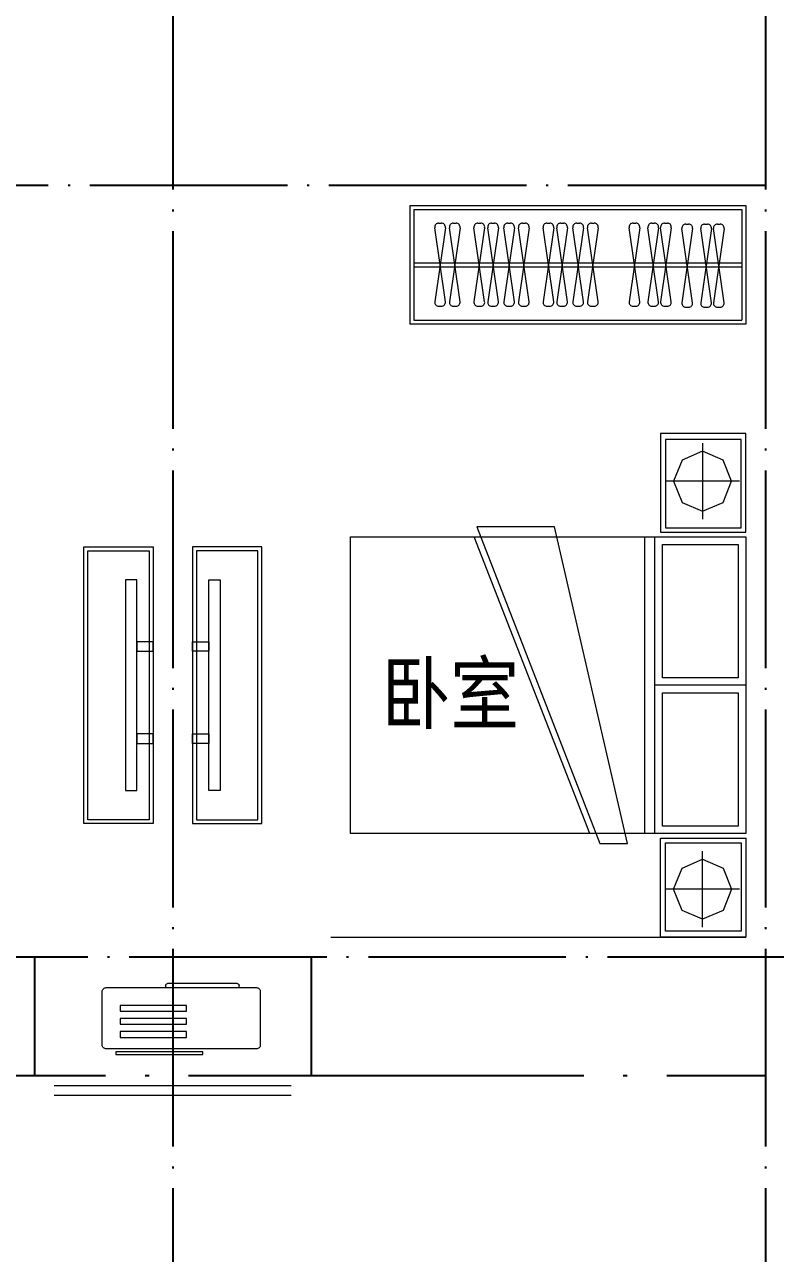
# Model space of a CAD drawing. Extents: x 534658 to 605938, y 354193 to 404593.
# Drawn here: x 569042 to 572842, y 371395 to 377610 of the extents above; entities that cross this region are included whole.
import ezdxf
from ezdxf.enums import TextEntityAlignment as Align

# ---------------------------------------------------------------- set-up
doc = ezdxf.new("R2010")
doc.units = 0
doc.header["$LTSCALE"] = 1000
doc.header["$MEASUREMENT"] = 0
doc.linetypes.add('DOTE', pattern=[2.42, 2, -0.2, 0.02, -0.2])
for name, color, linetype, lineweight in [('0_家具', 31, 'Continuous', 9), ('0_栏杆', 163, 'Continuous', 5), ('0_看线', 180, 'Continuous', 9), ('0_空调', 31, 'Continuous', 9)]:
    doc.layers.add(name, color=color, linetype=linetype, lineweight=lineweight)
doc.layers.add('DOTE', color=1, linetype='Continuous')
doc.layers.add('PUB_TEXT', color=7, linetype='Continuous')
doc.styles.add('黑体', font='SIMHEI.TTF', dxfattribs={"width": 0.8})

# ---------------------------------------------------------------- blocks, each defined once
blk = doc.blocks.new('A$C4EB5717C')
at = {"layer": '0_空调', "color": 8}
for p, q in [((520.3, 110), (520.3, 120)), ((883.1, 100), (530.3, 100)), ((893.1, 120), (893.1, 110))]:
    blk.add_line(p, q, dxfattribs=at)
for points in [[(269.2, 459.1), (709, 459.1), (709, 444), (269.2, 444)], [(290.4, 371.5), (625.9, 371.5), (625.9, 342.6), (290.4, 342.6)], [(290.4, 305.7), (625.9, 305.7), (625.9, 276.8), (290.4, 276.8)], [(290.4, 239.9), (625.9, 239.9), (625.9, 211), (290.4, 211)]]:
    blk.add_lwpolyline(points, close=True, dxfattribs=at)
at = {"layer": '0_空调'}
blk.add_lwpolyline([(220, 120), (980, 120, 0.414214), (1000, 140), (1000, 410, 0.414214), (980, 430), (220, 430, 0.414214), (200, 410), (200, 140, 0.414214)], format="xyb", close=True, dxfattribs=at)
at = {"layer": '0_空调', "color": 8}
for centre, start, end in [((530.3, 110), 180, 270), ((883.1, 110), 270, 0)]:
    blk.add_arc(centre, 10, start, end, dxfattribs=at)
blk = doc.blocks.new('2362663456')
at = {"layer": '0_家具'}
for p, q in [((-549118.6, -221794.4), (-549222.2, -221838.7)), ((-549014.9, -221838.7), (-549118.6, -221794.4)), ((-549118.5, -221752.9), (-549118.5, -222138.3)), ((-549222.2, -221838.7), (-549265.2, -221945.6)), ((-548971.9, -221945.6), (-549014.9, -221838.7)), ((-548931.7, -221945.6), (-549305.4, -221945.6)), ((-549265.2, -221945.6), (-549222.2, -222052.5)), ((-549014.9, -222052.5), (-548971.9, -221945.6)), ((-549222.2, -222052.5), (-549118.6, -222096.8)), ((-549118.6, -222096.8), (-549014.9, -222052.5)), ((-550899.9, -222227.3), (-548899.9, -222227.3)), ((-550899.9, -223727.3), (-550899.9, -222227.3)), ((-549689.7, -223727.3), (-550273.9, -222227.3)), ((-549867.5, -222176.5), (-550261.2, -222176.5)), ((-550261.2, -222176.5), (-549638.9, -223778.1)), ((-549499.2, -223778.1), (-549867.5, -222176.5)), ((-549410.3, -223727.3), (-549410.3, -222227.3)), ((-549359.5, -223727.3), (-549359.5, -222227.3)), ((-548899.9, -222227.3), (-548899.9, -223727.3)), ((-549321.4, -222265.4), (-548938, -222265.4)), ((-549321.4, -222939.2), (-549321.4, -222265.4)), ((-548938, -222265.4), (-548938, -222939.2)), ((-548938, -222939.2), (-549321.4, -222939.2)), ((-548899.9, -222977.3), (-549359.5, -222977.3)), ((-549321.4, -223015.4), (-548938, -223015.4)), ((-549321.4, -223689.2), (-549321.4, -223015.4)), ((-548938, -223015.4), (-548938, -223689.2)), ((-548938, -223689.2), (-549321.4, -223689.2)), ((-548899.9, -223727.3), (-550899.9, -223727.3)), ((-549638.9, -223778.1), (-549499.2, -223778.1)), ((-549118.5, -224201.6), (-549118.5, -223816.3)), ((-549265.2, -224008.9), (-549222.2, -223902)), ((-549222.2, -223902), (-549118.6, -223857.7)), ((-549118.6, -223857.7), (-549014.9, -223902)), ((-549014.9, -223902), (-548971.9, -224008.9)), ((-548931.7, -224008.9), (-549305.4, -224008.9)), ((-549222.2, -224115.9), (-549265.2, -224008.9)), ((-548971.9, -224008.9), (-549014.9, -224115.9)), ((-549118.6, -224160.2), (-549222.2, -224115.9)), ((-549014.9, -224115.9), (-549118.6, -224160.2))]:
    blk.add_line(p, q, dxfattribs=at)
for points in [[(-549306.3, -222203.9), (-548899.9, -222203.9), (-548899.9, -221703.7), (-549331.7, -221703.7), (-549331.7, -222203.9)], [(-549306.3, -223750.6), (-548899.9, -223750.6), (-548899.9, -224250.8), (-549331.7, -224250.8), (-549331.7, -223750.6)]]:
    blk.add_lwpolyline(points, close=True, dxfattribs=at)
at = {"layer": '0_家具', "color": 8}
for points in [[(-549306, -222180.6), (-548923.9, -222180.6), (-548923.9, -221733.9), (-549306, -221733.9)], [(-549306, -223773.9), (-548923.9, -223773.9), (-548923.9, -224220.7), (-549306, -224220.7)]]:
    blk.add_lwpolyline(points, close=True, dxfattribs=at)
blk = doc.blocks.new('ytjhgkj')
at = {"layer": '0_家具', "ltscale": 0.5}
blk.add_lwpolyline([(34949.4, 26115.8), (34599.4, 26115.8), (34599.4, 27515.8), (34949.4, 27515.8)], close=True, dxfattribs=at)
at = {"layer": '0_家具', "color": 251, "ltscale": 40}
for points in [[(34929.4, 26135.8), (34619.4, 26135.8), (34619.4, 27495.8), (34929.4, 27495.8)], [(34739.4, 27348.9), (34681.3, 27348.9), (34681.3, 26282.6), (34739.4, 26282.6)], [(34681.3, 27110.2), (34599.4, 27110.2), (34599.4, 27062.2), (34681.3, 27062.2)], [(34681.3, 26643.8), (34599.4, 26643.8), (34599.4, 26595.9), (34681.3, 26595.9)]]:
    blk.add_lwpolyline(points, close=True, dxfattribs=at)

msp = doc.modelspace()

# ---------------------------------------------------------------- linework, layer by layer
at = {"layer": '0_家具'}
for p, q in [((570991.8, 376695.3), (572691.8, 376695.3)), ((570991.8, 376695.3), (570991.8, 376095.3)), ((571011.8, 376675.3), (572671.8, 376675.3)), ((571011.8, 376675.3), (571011.8, 376115.3)), ((572671.8, 376675.3), (572671.8, 376115.3)), ((572691.8, 376695.3), (572691.8, 376095.3)), ((571011.8, 376115.3), (572671.8, 376115.3)), ((572691.8, 376095.3), (570991.8, 376095.3))]:
    msp.add_line(p, q, dxfattribs=at)
at = {"layer": '0_家具', "color": 8}
for p, q in [((571137.4, 376605.3), (571151.7, 376605.3)), ((571211.7, 376605.3), (571226, 376605.3)), ((571336.1, 376605.3), (571350.4, 376605.3)), ((571405.5, 376605.3), (571419.8, 376605.3)), ((571486.9, 376605.3), (571501.2, 376605.3)), ((571561.2, 376605.3), (571575.5, 376605.3)), ((571685.6, 376605.3), (571699.9, 376605.3)), ((571755, 376605.3), (571769.3, 376605.3)), ((571836.4, 376605.3), (571850.7, 376605.3)), ((571910.7, 376605.3), (571925, 376605.3)), ((572121, 376605.3), (572135.3, 376605.3)), ((572216.2, 376605.3), (572230.5, 376605.3)), ((572280.6, 376605.3), (572294.9, 376605.3)), ((572388.3, 376600.5), (572402.6, 376600.5)), ((572483.5, 376600.5), (572497.8, 376600.5)), ((572547.9, 376600.5), (572562.2, 376600.5)), ((571171.5, 376208), (571117.5, 376582.7)), ((571171.5, 376582.7), (571117.5, 376208)), ((571245.9, 376208), (571191.9, 376582.7)), ((571245.9, 376582.7), (571191.9, 376208)), ((571370.3, 376208), (571316.3, 376582.7)), ((571370.3, 376582.7), (571316.3, 376208)), ((571439.6, 376208), (571385.6, 376582.7)), ((571439.6, 376582.7), (571385.6, 376208)), ((571521, 376208), (571467, 376582.7)), ((571521, 376582.7), (571467, 376208)), ((571595.4, 376208), (571541.4, 376582.7)), ((571595.4, 376582.7), (571541.4, 376208)), ((571719.8, 376208), (571665.8, 376582.7)), ((571719.8, 376582.7), (571665.8, 376208)), ((571789.1, 376208), (571735.1, 376582.7)), ((571789.1, 376582.7), (571735.1, 376208)), ((571870.5, 376208), (571816.5, 376582.7)), ((571870.5, 376582.7), (571816.5, 376208)), ((571944.9, 376208), (571890.9, 376582.7)), ((571944.9, 376582.7), (571890.9, 376208)), ((572155.1, 376208), (572101.2, 376582.7)), ((572155.1, 376582.7), (572101.2, 376208)), ((572250.4, 376208), (572196.4, 376582.7)), ((572250.4, 376582.7), (572196.4, 376208)), ((572314.8, 376208), (572260.8, 376582.7)), ((572314.8, 376582.7), (572260.8, 376208)), ((572422.4, 376203.2), (572368.5, 376577.9)), ((572422.4, 376577.9), (572368.5, 376203.2)), ((572517.6, 376203.2), (572463.7, 376577.9)), ((572517.6, 376577.9), (572463.7, 376203.2)), ((572582, 376203.2), (572528.1, 376577.9)), ((572582, 376577.9), (572528.1, 376203.2)), ((571011.8, 376405.3), (572671.8, 376405.3)), ((571011.8, 376385.3), (572671.8, 376385.3)), ((571137.4, 376185.3), (571151.7, 376185.3)), ((571211.7, 376185.3), (571226, 376185.3)), ((571336.1, 376185.3), (571350.4, 376185.3)), ((571405.5, 376185.3), (571419.8, 376185.3)), ((571486.9, 376185.3), (571501.2, 376185.3)), ((571561.2, 376185.3), (571575.5, 376185.3)), ((571685.6, 376185.3), (571699.9, 376185.3)), ((571755, 376185.3), (571769.3, 376185.3)), ((571836.4, 376185.3), (571850.7, 376185.3)), ((571910.7, 376185.3), (571925, 376185.3)), ((572121, 376185.3), (572135.3, 376185.3)), ((572216.2, 376185.3), (572230.5, 376185.3)), ((572280.6, 376185.3), (572294.9, 376185.3)), ((572388.3, 376180.5), (572402.6, 376180.5)), ((572483.5, 376180.5), (572497.8, 376180.5)), ((572547.9, 376180.5), (572562.2, 376180.5))]:
    msp.add_line(p, q, dxfattribs=at)
for centre, start, end in [((571137.4, 376585.3), 90, 187.59464), ((571151.7, 376585.3), 352.40536, 90), ((571211.7, 376585.3), 90, 187.59464), ((571226, 376585.3), 352.40536, 90), ((571336.1, 376585.3), 90, 187.59464), ((571350.4, 376585.3), 352.40536, 90), ((571405.5, 376585.3), 90, 187.59464), ((571419.8, 376585.3), 352.40536, 90), ((571486.9, 376585.3), 90, 187.59464), ((571501.2, 376585.3), 352.40536, 90), ((571561.2, 376585.3), 90, 187.59464), ((571575.5, 376585.3), 352.40536, 90), ((571685.6, 376585.3), 90, 187.59464), ((571699.9, 376585.3), 352.40536, 90), ((571755, 376585.3), 90, 187.59464), ((571769.3, 376585.3), 352.40536, 90), ((571836.4, 376585.3), 90, 187.59464), ((571850.7, 376585.3), 352.40536, 90), ((571910.7, 376585.3), 90, 187.59464), ((571925, 376585.3), 352.40536, 90), ((572121, 376585.3), 90, 187.59464), ((572135.3, 376585.3), 352.40536, 90), ((572216.2, 376585.3), 90, 187.59464), ((572230.5, 376585.3), 352.40536, 90), ((572280.6, 376585.3), 90, 187.59464), ((572294.9, 376585.3), 352.40536, 90), ((572388.3, 376580.5), 90, 187.59464), ((572402.6, 376580.5), 352.40536, 90), ((572483.5, 376580.5), 90, 187.59464), ((572497.8, 376580.5), 352.40536, 90), ((572547.9, 376580.5), 90, 187.59464), ((572562.2, 376580.5), 352.40536, 90), ((571137.4, 376205.3), 172.40536, 270), ((571151.7, 376205.3), 270, 7.59464), ((571211.7, 376205.3), 172.40536, 270), ((571226, 376205.3), 270, 7.59464), ((571336.1, 376205.3), 172.40536, 270), ((571350.4, 376205.3), 270, 7.59464), ((571405.5, 376205.3), 172.40536, 270), ((571419.8, 376205.3), 270, 7.59464), ((571486.9, 376205.3), 172.40536, 270), ((571501.2, 376205.3), 270, 7.59464), ((571561.2, 376205.3), 172.40536, 270), ((571575.5, 376205.3), 270, 7.59464), ((571685.6, 376205.3), 172.40536, 270), ((571699.9, 376205.3), 270, 7.59464), ((571755, 376205.3), 172.40536, 270), ((571769.3, 376205.3), 270, 7.59464), ((571836.4, 376205.3), 172.40536, 270), ((571850.7, 376205.3), 270, 7.59464), ((571910.7, 376205.3), 172.40536, 270), ((571925, 376205.3), 270, 7.59464), ((572121, 376205.3), 172.40536, 270), ((572135.3, 376205.3), 270, 7.59464), ((572216.2, 376205.3), 172.40536, 270), ((572230.5, 376205.3), 270, 7.59464), ((572280.6, 376205.3), 172.40536, 270), ((572294.9, 376205.3), 270, 7.59464), ((572388.3, 376200.5), 172.40536, 270), ((572402.6, 376200.5), 270, 7.59464), ((572483.5, 376200.5), 172.40536, 270), ((572497.8, 376200.5), 270, 7.59464), ((572547.9, 376200.5), 172.40536, 270), ((572562.2, 376200.5), 270, 7.59464)]:
    msp.add_arc(centre, 20, start, end, dxfattribs=at)
at = {"layer": '0_栏杆'}
for p, q in [((569191.8, 372245.3), (570391.8, 372245.3)), ((569191.8, 372195.3), (570391.8, 372195.3))]:
    msp.add_line(p, q, dxfattribs=at)
at = {"layer": '0_看线'}
msp.add_line((570591.8, 372995.3), (572691.8, 372995.3), dxfattribs=at)
at = {"layer": 'DOTE', "linetype": 'DOTE', "ltscale": 0.5}
for p, q in [((569791.8, 380195.3), (569791.8, 369402)), ((572791.8, 380195.3), (572791.8, 369402)), ((572791.8, 376795.3), (560191.8, 376795.3)), ((547791.8, 372895.3), (585191.8, 372895.3)), ((569091.8, 372895.3), (569091.8, 372295.3)), ((570491.8, 372895.3), (570491.8, 372295.3))]:
    msp.add_line(p, q, dxfattribs=at)
at = {"layer": 'DOTE', "linetype": 'DOTE'}
msp.add_line((560191.8, 372295.3), (572791.8, 372295.3), dxfattribs=at)

# ---------------------------------------------------------------- block references
at = {"layer": '0_家具'}
msp.add_blockref('2362663456', (1121591.7, 597246.1), dxfattribs=at)
at = {"layer": '0_家具', "rotation": 180}
msp.add_blockref('ytjhgkj', (604291.3, 401084.7), dxfattribs=at)
at = {"layer": '0_家具', "xscale": -1, "rotation": 180}
msp.add_blockref('ytjhgkj', (535292.4, 401084.7), dxfattribs=at)
at = {"layer": '0_空调', "xscale": -1, "rotation": 180}
msp.add_blockref('A$C4EB5717C', (569235, 372859.6), dxfattribs=at)

# ---------------------------------------------------------------- texts
at = {"layer": 'PUB_TEXT', "style": '黑体', "width": 0.85}
msp.add_text('卧室', height=300, rotation=360, dxfattribs=at).set_placement((571196.5, 374078), align=Align.CENTER)

doc.saveas('drawing.dxf')
